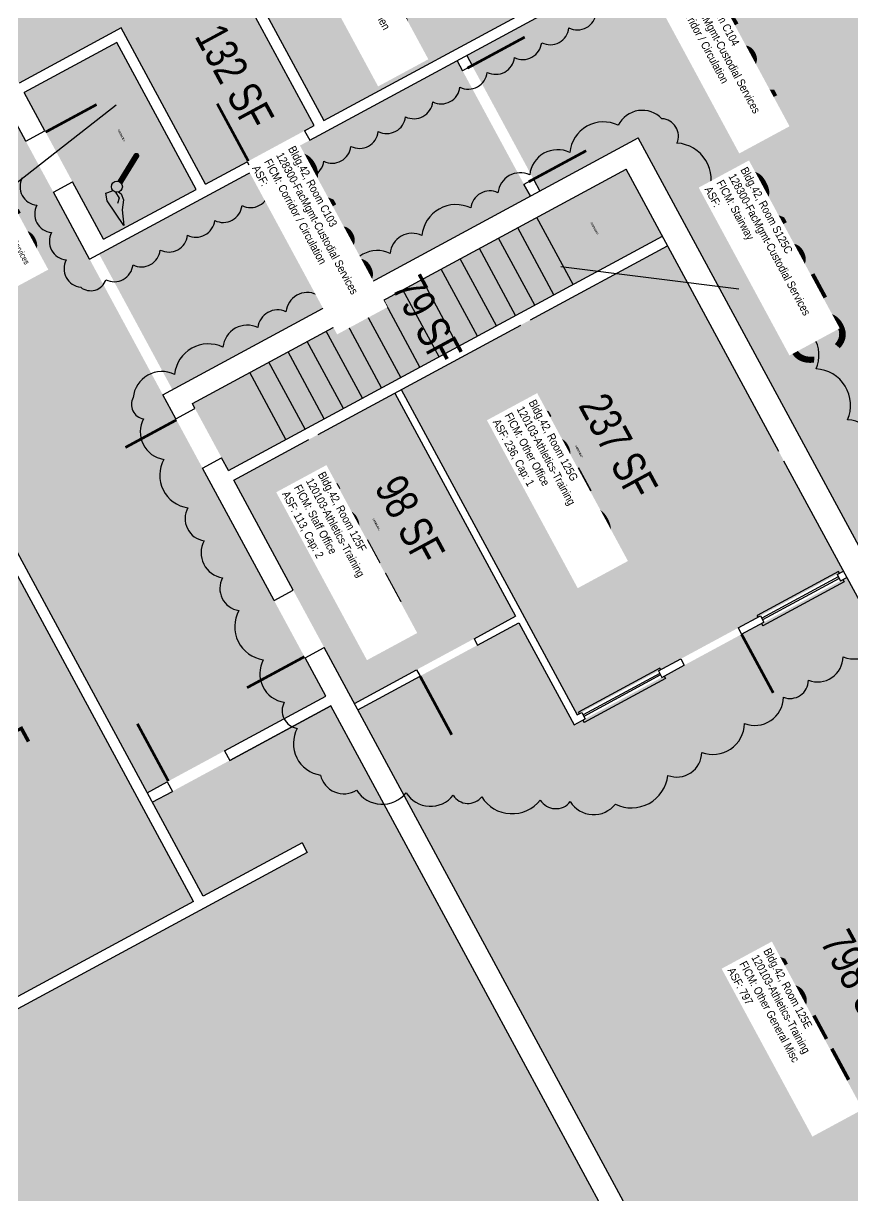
# Model space of a CAD drawing. Header units: inches. Extents: x 69218424 to 69222728, y 27664699 to 27668276.
# Drawn here: x 69219746 to 69220203, y 27666065 to 27666712 of the extents above; entities that cross this region are included whole.
import ezdxf
from ezdxf.enums import TextEntityAlignment as Align

# ---------------------------------------------------------------- set-up
doc = ezdxf.new("R2010")
doc.units = ezdxf.units.IN
doc.header["$LTSCALE"] = 240
doc.header["$MEASUREMENT"] = 0
doc.layers.get('0').update_dxf_attribs({"linetype": 'CONTINUOUS'})
for name, color, linetype in [('A-DOOR', 2, 'CONTINUOUS'), ('A-FLOR', 3, 'CONTINUOUS'), ('A-GLAZ', 1, 'CONTINUOUS'), ('A-IDEN-ICON', 4, 'CONTINUOUS'), ('A-IDEN-RNUM', 7, 'CONTINUOUS'), ('A-IDEN-SNUM', 4, 'CONTINUOUS'), ('A-IDEN-VNUM', 4, 'CONTINUOUS'), ('A-WALL', 5, 'CONTINUOUS'), ('AREA-TEXT', 3, 'CONTINUOUS'), ('Rooms-Category-Color', 7, 'CONTINUOUS'), ('Rooms-College-Color', 7, 'CONTINUOUS'), ('Rooms-Department-Color', 7, 'CONTINUOUS'), ('Rooms-Division-Color', 7, 'CONTINUOUS'), ('Rooms-Information', 7, 'CONTINUOUS')]:
    doc.layers.add(name, color=color, linetype=linetype)
doc.layers.add('A-REV', color=1, linetype='CONTINUOUS', true_color=0xff0000)
doc.styles.add('CP_AREA', font='arial.ttf', dxfattribs={"height": 15})
doc.styles.add('CP_ROOMSNUMBER', font='arial.ttf', dxfattribs={"height": 1})
doc.styles.add('CP_ROOMVNUMBER', font='arial.ttf', dxfattribs={"width": 0.85, "height": 0.075})

# ---------------------------------------------------------------- blocks, each defined once
blk = doc.blocks.new('CPCUST')
at = {"color": 0, "linetype": 'ByBlock'}
for p, q in [((0.0171, -0.0639), (0.02, -0.0466)), ((0.0262, -0.0408), (0.0446, -0.0406)), ((0.0297, -0.0341), (0.0376, -0.0302)), ((0.0376, -0.0302), (0.0533, -0.0324)), ((0.0446, -0.0406), (0.0543, -0.0505)), ((0.0533, -0.0324), (0.0745, -0.0479)), ((0.0745, -0.0479), (0.1117, -0.0625)), ((0.0358, -0.0705), (0.0171, -0.0639)), ((0.1117, -0.0625), (0.0358, -0.0705))]:
    blk.add_line(p, q, dxfattribs=at)
at = {"color": 0, "linetype": 'ByBlock', "const_width": 0.0075}
blk.add_lwpolyline([(-0.0332, 0.0481, 1), (-0.0268, 0.0519, 1)], format="xyb", close=True, dxfattribs=at)
at = {"color": 0, "linetype": 'ByBlock', "const_width": 0.015}
blk.add_lwpolyline([(-0.03, 0.05), (0.01, -0.0193)], dxfattribs=at)
at = {"color": 0, "linetype": 'ByBlock'}
blk.add_circle((0.0158, -0.0313), 0.0141, dxfattribs=at)

msp = doc.modelspace()

# ---------------------------------------------------------------- hatches: boundary and pattern name
at = {"layer": 'Rooms-Category-Color', "true_color": 0xadadad}
for points in [[(69219575.81, 27666723.53), (69219586.36, 27666729.23), (69219620.59, 27666665.89), (69219609.16, 27666659.71), (69219648.14, 27666587.57), (69219661.93, 27666562.05), (69219621.46, 27666540.18), (69219628.76, 27666526.66), (69219657.61, 27666473.29), (69219700.71, 27666496.58), (69219813.84, 27666287.23), (69219824.92, 27666293.22), (69219912.38, 27666340.48), (69219520.17, 27667066.29), (69219419.88, 27667012.09)], [(69220208.07, 27666666.21), (69220241.5, 27666684.28), (69220223.44, 27666717.71), (69220220.58, 27666722.99), (69220218.41, 27666727.01), (69220198.95, 27666763.02), (69220165.52, 27666744.95), (69220084.94, 27666894.07), (69219982.01, 27666838.45), (69220044.29, 27666723.2), (69219990.12, 27666693.93), (69219996.1, 27666682.85), (69220013.22, 27666651.18), (69220030.52, 27666619.15), (69220084.7, 27666648.42), (69220482.13, 27665912.94), (69220591.48, 27665710.59), (69220531.65, 27665678.26), (69220533.55, 27665674.74), (69220528.27, 27665671.89), (69220526.37, 27665675.41), (69220478.86, 27665649.74), (69220517.85, 27665577.6), (69220565.36, 27665603.27), (69220562.15, 27665609.21), (69220567.43, 27665612.06), (69220570.63, 27665606.12), (69220630.46, 27665638.45), (69220634.26, 27665631.41), (69220665.64, 27665573.35), (69220805.88, 27665313.81), (69220920.25, 27665375.62), (69220869.38, 27665469.75), (69221168.5, 27665631.39), (69221117.16, 27665726.4), (69220806.6, 27665558.59), (69220398.23, 27666314.31), (69220443.1, 27666338.55), (69220384.15, 27666447.64), (69220347.2, 27666427.68), (69220354.81, 27666413.6), (69220346.89, 27666409.32)], [(69219797.11, 27666701.03), (69219746.08, 27666673.45), (69219772.71, 27666624.19), (69219789.82, 27666592.52), (69219840.85, 27666620.09)], [(69219990.82, 27666680), (69219984.84, 27666691.08), (69219908.8, 27666649.99), (69219787.39, 27666584.39), (69219827.8, 27666509.6), (69220025.25, 27666616.3), (69220007.94, 27666648.33)], [(69220098.05, 27666594.26), (69220078.08, 27666631.21), (69219838.79, 27666501.9), (69219858.75, 27666464.95)]]:
    msp.add_hatch(color=253, dxfattribs=at).paths.add_polyline_path(points)
at = {"layer": 'Rooms-Category-Color', "true_color": 0xfa9ba3}
for points in [[(69219799.54, 27666709.16), (69219846.13, 27666622.94), (69219905.95, 27666655.27), (69219763.8, 27666918.32), (69219647.68, 27666855.57), (69219743.23, 27666678.73)], [(69219832.79, 27666803.28), (69219856.56, 27666759.3), (69219911.23, 27666658.12), (69220036.16, 27666725.63), (69219957.71, 27666870.79), (69219873.26, 27666825.15)], [(69220050.96, 27666330.12), (69220197.89, 27666409.51), (69220100.9, 27666588.98), (69219953.98, 27666509.59)], [(69219950.46, 27666507.69), (69219861.61, 27666459.67), (69219928.16, 27666336.5), (69220017.02, 27666384.52)]]:
    msp.add_hatch(color=241, dxfattribs=at).paths.add_polyline_path(points)
at = {"layer": 'Rooms-Category-Color', "true_color": 0xfbafa2}
for points in [[(69219545.21, 27666405.73), (69219686.38, 27666144.47), (69219839.46, 27666227.19), (69219698.29, 27666488.45), (69219619.99, 27666446.14)], [(69220199.79, 27666405.99), (69220049.35, 27666324.7), (69220018.92, 27666381), (69219930.06, 27666332.98), (69220149.94, 27665926.09), (69220389.24, 27666055.4)], [(69219915.23, 27666335.2), (69219861.56, 27666306.2), (69219827.77, 27666287.94), (69219816.69, 27666281.95), (69219844.74, 27666230.05), (69219899.29, 27666259.52), (69219902.14, 27666254.24), (69219187.77, 27665868.22), (69219375.55, 27665520.71), (69219427.46, 27665548.76), (69219407.49, 27665585.71), (69219397.38, 27665580.24), (69219394.52, 27665585.52), (69219409.92, 27665593.84), (69219503.12, 27665421.37), (69220146.23, 27665768.89), (69220124.36, 27665809.36), (69220140.19, 27665817.91), (69220143.05, 27665812.64), (69220132.49, 27665806.93), (69220178.13, 27665722.47), (69220230.91, 27665751), (69220156.71, 27665888.32)]]:
    msp.add_hatch(color=21, dxfattribs=at).paths.add_polyline_path(points)
at = {"layer": 'Rooms-College-Color', "true_color": 0xadadad}
for points in [[(69219575.81, 27666723.53), (69219586.36, 27666729.23), (69219620.59, 27666665.89), (69219609.16, 27666659.71), (69219648.14, 27666587.57), (69219661.93, 27666562.05), (69219621.46, 27666540.18), (69219628.76, 27666526.66), (69219657.61, 27666473.29), (69219700.71, 27666496.58), (69219813.84, 27666287.23), (69219824.92, 27666293.22), (69219912.38, 27666340.48), (69219520.17, 27667066.29), (69219419.88, 27667012.09)], [(69220208.07, 27666666.21), (69220241.5, 27666684.28), (69220223.44, 27666717.71), (69220220.58, 27666722.99), (69220218.41, 27666727.01), (69220198.95, 27666763.02), (69220165.52, 27666744.95), (69220084.94, 27666894.07), (69219982.01, 27666838.45), (69220044.29, 27666723.2), (69219990.12, 27666693.93), (69219996.1, 27666682.85), (69220013.22, 27666651.18), (69220030.52, 27666619.15), (69220084.7, 27666648.42), (69220482.13, 27665912.94), (69220591.48, 27665710.59), (69220531.65, 27665678.26), (69220533.55, 27665674.74), (69220528.27, 27665671.89), (69220526.37, 27665675.41), (69220478.86, 27665649.74), (69220517.85, 27665577.6), (69220565.36, 27665603.27), (69220562.15, 27665609.21), (69220567.43, 27665612.06), (69220570.63, 27665606.12), (69220630.46, 27665638.45), (69220634.26, 27665631.41), (69220665.64, 27665573.35), (69220805.88, 27665313.81), (69220920.25, 27665375.62), (69220869.38, 27665469.75), (69221168.5, 27665631.39), (69221117.16, 27665726.4), (69220806.6, 27665558.59), (69220398.23, 27666314.31), (69220443.1, 27666338.55), (69220384.15, 27666447.64), (69220347.2, 27666427.68), (69220354.81, 27666413.6), (69220346.89, 27666409.32)], [(69219797.11, 27666701.03), (69219746.08, 27666673.45), (69219772.71, 27666624.19), (69219789.82, 27666592.52), (69219840.85, 27666620.09)], [(69219990.82, 27666680), (69219984.84, 27666691.08), (69219908.8, 27666649.99), (69219787.39, 27666584.39), (69219827.8, 27666509.6), (69220025.25, 27666616.3), (69220007.94, 27666648.33)], [(69220098.05, 27666594.26), (69220078.08, 27666631.21), (69219838.79, 27666501.9), (69219858.75, 27666464.95)]]:
    msp.add_hatch(color=253, dxfattribs=at).paths.add_polyline_path(points)
at = {"layer": 'Rooms-College-Color', "true_color": 0xffff64}
for points in [[(69219799.54, 27666709.16), (69219846.13, 27666622.94), (69219905.95, 27666655.27), (69219763.8, 27666918.32), (69219647.68, 27666855.57), (69219743.23, 27666678.73)], [(69219832.79, 27666803.28), (69219856.56, 27666759.3), (69219911.23, 27666658.12), (69220036.16, 27666725.63), (69219957.71, 27666870.79), (69219873.26, 27666825.15)], [(69220050.96, 27666330.12), (69220197.89, 27666409.51), (69220100.9, 27666588.98), (69219953.98, 27666509.59)], [(69219950.46, 27666507.69), (69219861.61, 27666459.67), (69219928.16, 27666336.5), (69220017.02, 27666384.52)], [(69219545.21, 27666405.73), (69219686.38, 27666144.47), (69219839.46, 27666227.19), (69219698.29, 27666488.45), (69219619.99, 27666446.14)], [(69220199.79, 27666405.99), (69220049.35, 27666324.7), (69220018.92, 27666381), (69219930.06, 27666332.98), (69220149.94, 27665926.09), (69220389.24, 27666055.4)], [(69219915.23, 27666335.2), (69219861.56, 27666306.2), (69219827.77, 27666287.94), (69219816.69, 27666281.95), (69219844.74, 27666230.05), (69219899.29, 27666259.52), (69219902.14, 27666254.24), (69219187.77, 27665868.22), (69219375.55, 27665520.71), (69219427.46, 27665548.76), (69219407.49, 27665585.71), (69219397.38, 27665580.24), (69219394.52, 27665585.52), (69219409.92, 27665593.84), (69219503.12, 27665421.37), (69220146.23, 27665768.89), (69220124.36, 27665809.36), (69220140.19, 27665817.91), (69220143.05, 27665812.64), (69220132.49, 27665806.93), (69220178.13, 27665722.47), (69220230.91, 27665751), (69220156.71, 27665888.32)]]:
    msp.add_hatch(color=51, dxfattribs=at).paths.add_polyline_path(points)
at = {"layer": 'Rooms-Department-Color', "true_color": 0xacacac}
for points in [[(69219575.81, 27666723.53), (69219586.36, 27666729.23), (69219620.59, 27666665.89), (69219609.16, 27666659.71), (69219648.14, 27666587.57), (69219661.93, 27666562.05), (69219621.46, 27666540.18), (69219628.76, 27666526.66), (69219657.61, 27666473.29), (69219700.71, 27666496.58), (69219813.84, 27666287.23), (69219824.92, 27666293.22), (69219912.38, 27666340.48), (69219520.17, 27667066.29), (69219419.88, 27667012.09)], [(69220208.07, 27666666.21), (69220241.5, 27666684.28), (69220223.44, 27666717.71), (69220220.58, 27666722.99), (69220218.41, 27666727.01), (69220198.95, 27666763.02), (69220165.52, 27666744.95), (69220084.94, 27666894.07), (69219982.01, 27666838.45), (69220044.29, 27666723.2), (69219990.12, 27666693.93), (69219996.1, 27666682.85), (69220013.22, 27666651.18), (69220030.52, 27666619.15), (69220084.7, 27666648.42), (69220482.13, 27665912.94), (69220591.48, 27665710.59), (69220531.65, 27665678.26), (69220533.55, 27665674.74), (69220528.27, 27665671.89), (69220526.37, 27665675.41), (69220478.86, 27665649.74), (69220517.85, 27665577.6), (69220565.36, 27665603.27), (69220562.15, 27665609.21), (69220567.43, 27665612.06), (69220570.63, 27665606.12), (69220630.46, 27665638.45), (69220634.26, 27665631.41), (69220665.64, 27665573.35), (69220805.88, 27665313.81), (69220920.25, 27665375.62), (69220869.38, 27665469.75), (69221168.5, 27665631.39), (69221117.16, 27665726.4), (69220806.6, 27665558.59), (69220398.23, 27666314.31), (69220443.1, 27666338.55), (69220384.15, 27666447.64), (69220347.2, 27666427.68), (69220354.81, 27666413.6), (69220346.89, 27666409.32)], [(69219797.11, 27666701.03), (69219746.08, 27666673.45), (69219772.71, 27666624.19), (69219789.82, 27666592.52), (69219840.85, 27666620.09)], [(69219990.82, 27666680), (69219984.84, 27666691.08), (69219908.8, 27666649.99), (69219787.39, 27666584.39), (69219827.8, 27666509.6), (69220025.25, 27666616.3), (69220007.94, 27666648.33)], [(69220098.05, 27666594.26), (69220078.08, 27666631.21), (69219838.79, 27666501.9), (69219858.75, 27666464.95)]]:
    msp.add_hatch(color=253, dxfattribs=at).paths.add_polyline_path(points)
at = {"layer": 'Rooms-Department-Color', "true_color": 0x604aed}
for points in [[(69219799.54, 27666709.16), (69219846.13, 27666622.94), (69219905.95, 27666655.27), (69219763.8, 27666918.32), (69219647.68, 27666855.57), (69219743.23, 27666678.73)], [(69219832.79, 27666803.28), (69219856.56, 27666759.3), (69219911.23, 27666658.12), (69220036.16, 27666725.63), (69219957.71, 27666870.79), (69219873.26, 27666825.15)], [(69220050.96, 27666330.12), (69220197.89, 27666409.51), (69220100.9, 27666588.98), (69219953.98, 27666509.59)], [(69219950.46, 27666507.69), (69219861.61, 27666459.67), (69219928.16, 27666336.5), (69220017.02, 27666384.52)], [(69219545.21, 27666405.73), (69219686.38, 27666144.47), (69219839.46, 27666227.19), (69219698.29, 27666488.45), (69219619.99, 27666446.14)], [(69220199.79, 27666405.99), (69220049.35, 27666324.7), (69220018.92, 27666381), (69219930.06, 27666332.98), (69220149.94, 27665926.09), (69220389.24, 27666055.4)], [(69219915.23, 27666335.2), (69219861.56, 27666306.2), (69219827.77, 27666287.94), (69219816.69, 27666281.95), (69219844.74, 27666230.05), (69219899.29, 27666259.52), (69219902.14, 27666254.24), (69219187.77, 27665868.22), (69219375.55, 27665520.71), (69219427.46, 27665548.76), (69219407.49, 27665585.71), (69219397.38, 27665580.24), (69219394.52, 27665585.52), (69219409.92, 27665593.84), (69219503.12, 27665421.37), (69220146.23, 27665768.89), (69220124.36, 27665809.36), (69220140.19, 27665817.91), (69220143.05, 27665812.64), (69220132.49, 27665806.93), (69220178.13, 27665722.47), (69220230.91, 27665751), (69220156.71, 27665888.32)]]:
    msp.add_hatch(color=173, dxfattribs=at).paths.add_polyline_path(points)
at = {"layer": 'Rooms-Division-Color', "true_color": 0xadadad}
for points in [[(69219575.81, 27666723.53), (69219586.36, 27666729.23), (69219620.59, 27666665.89), (69219609.16, 27666659.71), (69219648.14, 27666587.57), (69219661.93, 27666562.05), (69219621.46, 27666540.18), (69219628.76, 27666526.66), (69219657.61, 27666473.29), (69219700.71, 27666496.58), (69219813.84, 27666287.23), (69219824.92, 27666293.22), (69219912.38, 27666340.48), (69219520.17, 27667066.29), (69219419.88, 27667012.09)], [(69220208.07, 27666666.21), (69220241.5, 27666684.28), (69220223.44, 27666717.71), (69220220.58, 27666722.99), (69220218.41, 27666727.01), (69220198.95, 27666763.02), (69220165.52, 27666744.95), (69220084.94, 27666894.07), (69219982.01, 27666838.45), (69220044.29, 27666723.2), (69219990.12, 27666693.93), (69219996.1, 27666682.85), (69220013.22, 27666651.18), (69220030.52, 27666619.15), (69220084.7, 27666648.42), (69220482.13, 27665912.94), (69220591.48, 27665710.59), (69220531.65, 27665678.26), (69220533.55, 27665674.74), (69220528.27, 27665671.89), (69220526.37, 27665675.41), (69220478.86, 27665649.74), (69220517.85, 27665577.6), (69220565.36, 27665603.27), (69220562.15, 27665609.21), (69220567.43, 27665612.06), (69220570.63, 27665606.12), (69220630.46, 27665638.45), (69220634.26, 27665631.41), (69220665.64, 27665573.35), (69220805.88, 27665313.81), (69220920.25, 27665375.62), (69220869.38, 27665469.75), (69221168.5, 27665631.39), (69221117.16, 27665726.4), (69220806.6, 27665558.59), (69220398.23, 27666314.31), (69220443.1, 27666338.55), (69220384.15, 27666447.64), (69220347.2, 27666427.68), (69220354.81, 27666413.6), (69220346.89, 27666409.32)], [(69219797.11, 27666701.03), (69219746.08, 27666673.45), (69219772.71, 27666624.19), (69219789.82, 27666592.52), (69219840.85, 27666620.09)], [(69219990.82, 27666680), (69219984.84, 27666691.08), (69219908.8, 27666649.99), (69219787.39, 27666584.39), (69219827.8, 27666509.6), (69220025.25, 27666616.3), (69220007.94, 27666648.33)], [(69220098.05, 27666594.26), (69220078.08, 27666631.21), (69219838.79, 27666501.9), (69219858.75, 27666464.95)]]:
    msp.add_hatch(color=253, dxfattribs=at).paths.add_polyline_path(points)
at = {"layer": 'Rooms-Division-Color', "true_color": 0x604aed}
for points in [[(69219799.54, 27666709.16), (69219846.13, 27666622.94), (69219905.95, 27666655.27), (69219763.8, 27666918.32), (69219647.68, 27666855.57), (69219743.23, 27666678.73)], [(69219832.79, 27666803.28), (69219856.56, 27666759.3), (69219911.23, 27666658.12), (69220036.16, 27666725.63), (69219957.71, 27666870.79), (69219873.26, 27666825.15)], [(69220050.96, 27666330.12), (69220197.89, 27666409.51), (69220100.9, 27666588.98), (69219953.98, 27666509.59)], [(69219950.46, 27666507.69), (69219861.61, 27666459.67), (69219928.16, 27666336.5), (69220017.02, 27666384.52)], [(69219545.21, 27666405.73), (69219686.38, 27666144.47), (69219839.46, 27666227.19), (69219698.29, 27666488.45), (69219619.99, 27666446.14)], [(69220199.79, 27666405.99), (69220049.35, 27666324.7), (69220018.92, 27666381), (69219930.06, 27666332.98), (69220149.94, 27665926.09), (69220389.24, 27666055.4)], [(69219915.23, 27666335.2), (69219861.56, 27666306.2), (69219827.77, 27666287.94), (69219816.69, 27666281.95), (69219844.74, 27666230.05), (69219899.29, 27666259.52), (69219902.14, 27666254.24), (69219187.77, 27665868.22), (69219375.55, 27665520.71), (69219427.46, 27665548.76), (69219407.49, 27665585.71), (69219397.38, 27665580.24), (69219394.52, 27665585.52), (69219409.92, 27665593.84), (69219503.12, 27665421.37), (69220146.23, 27665768.89), (69220124.36, 27665809.36), (69220140.19, 27665817.91), (69220143.05, 27665812.64), (69220132.49, 27665806.93), (69220178.13, 27665722.47), (69220230.91, 27665751), (69220156.71, 27665888.32)]]:
    msp.add_hatch(color=173, dxfattribs=at).paths.add_polyline_path(points)

# ---------------------------------------------------------------- linework, layer by layer
at = {"layer": 'A-DOOR'}
for points in [[(69219990.47, 27666686.96, 1.5, 1.5, 0), (69220022.14, 27666704.08, 0, 0, 0), (69220021.78, 27666704.74, 0, 0, -0.399711), (69220007.58, 27666655.29, 0, 0, -0.414214)], [(69219869.66, 27666635.66, 1.5, 1.5, 0), (69219852.55, 27666667.33, 0, 0, 0), (69219851.89, 27666666.97, 0, 0, -0.414214), (69219900.67, 27666652.42, 0, 0, -0.414214)], [(69219757.85, 27666651.68, 1.5, 1.5, 0), (69219786, 27666666.89, 0, 0, 0), (69219785.65, 27666667.55, 0, 0, -0.414214), (69219772.71, 27666624.19, 0, 0, -0.414214)], [(69220024.34, 27666624.28, 1.5, 1.5, 0), (69220056.01, 27666641.39, 0, 0, 0), (69220056.37, 27666640.74, 0, 0, 0.414214), (69220007.58, 27666655.29, 0, 0, 0.414214)], [(69219830.01, 27666492.9, 1.5, 1.5, 0), (69219801.86, 27666477.68, 0, 0, 0), (69219801.5, 27666478.34, 0, 0, 0.414214), (69219844.87, 27666465.4, 0, 0, 0.414214)], [(69219900.61, 27666362.25, 1.5, 1.5, 0), (69219868.94, 27666345.14, 0, 0, 0), (69219869.29, 27666344.48, 0, 0, -0.414214), (69219883.85, 27666393.26, 0, 0, -0.414214)], [(69220141.72, 27666374.61, 1.53, 1.53, 0), (69220159.2, 27666342.27, 0, 0, 0), (69220159.87, 27666342.63, 0, 0, -0.414214), (69220110.05, 27666357.5, 0, 0, -0.414214)], [(69219964.38, 27666351.53, 1.53, 1.53, 0), (69219981.85, 27666319.18, 0, 0, 0), (69219981.18, 27666318.82, 0, 0, 0.414214), (69219996.05, 27666368.64, 0, 0, 0.414214)], [(69219825.58, 27666293.57, 1.5, 1.5, 0), (69219808.47, 27666325.25, 0, 0, 0), (69219807.81, 27666324.89, 0, 0, -0.414214), (69219856.59, 27666310.33, 0, 0, -0.414214)]]:
    msp.add_lwpolyline(points, format="xyseb", dxfattribs=at)
at = {"layer": 'A-FLOR'}
for p, q in [((69220048.78, 27666567.64), (69220028.82, 27666604.59)), ((69220027.67, 27666556.23), (69220007.7, 27666593.18)), ((69220038.23, 27666561.93), (69220018.26, 27666598.88)), ((69220017.11, 27666550.52), (69219997.15, 27666587.47)), ((69220006.56, 27666544.82), (69219986.59, 27666581.77)), ((69219996, 27666539.11), (69219976.03, 27666576.06)), ((69219985.44, 27666533.41), (69219965.47, 27666570.36)), ((69219974.88, 27666527.7), (69219954.92, 27666564.65)), ((69219964.33, 27666522), (69219944.36, 27666558.95)), ((69219943.21, 27666510.59), (69219923.24, 27666547.54)), ((69219953.77, 27666516.29), (69219933.8, 27666553.24)), ((69219932.65, 27666504.88), (69219912.69, 27666541.83)), ((69219922.1, 27666499.18), (69219902.13, 27666536.13)), ((69219911.54, 27666493.47), (69219891.57, 27666530.42)), ((69219900.98, 27666487.77), (69219881.02, 27666524.72)), ((69219890.43, 27666482.06), (69219870.46, 27666519.01))]:
    msp.add_line(p, q, dxfattribs=at)
at = {"layer": 'A-GLAZ', "linetype": 'Continuous', "ltscale": 12}
for p, q in [((69220195.21, 27666409.2, 37), (69220150.34, 27666384.95, 37)), ((69220195.08, 27666406.29, 40), (69220152.85, 27666383.47, 40)), ((69220195.55, 27666405.41, 40), (69220153.33, 27666382.59, 40)), ((69220195.69, 27666408.32, 37), (69220195.21, 27666409.2, 37)), ((69220198.3, 27666403.48, 37), (69220153.43, 27666379.24, 37)), ((69220197.59, 27666404.8, 37), (69220198.3, 27666403.48, 37)), ((69220150.82, 27666384.07, 37), (69220150.34, 27666384.95, 37)), ((69220152.72, 27666380.55, 37), (69220153.43, 27666379.24, 37)), ((69220096.68, 27666355.95, 37), (69220051.81, 27666331.71, 37)), ((69220097.15, 27666355.07, 37), (69220096.68, 27666355.95, 37)), ((69220096.55, 27666353.04, 40), (69220054.32, 27666330.22, 40)), ((69220097.02, 27666352.16, 40), (69220054.79, 27666329.34, 40)), ((69220099.77, 27666350.24, 37), (69220054.9, 27666325.99, 37)), ((69220099.05, 27666351.56, 37), (69220099.77, 27666350.24, 37)), ((69220052.28, 27666330.83, 37), (69220051.81, 27666331.71, 37)), ((69220054.19, 27666327.31, 37), (69220054.9, 27666325.99, 37))]:
    msp.add_line(p, q, dxfattribs=at)
at = {"layer": 'A-IDEN-VNUM'}
for p, q in [((69219739.27, 27666621.69), (69219796.76, 27666666.8)), ((69220140.18, 27666564.99), (69220042.08, 27666577.27))]:
    msp.add_line(p, q, dxfattribs=at)
at = {"layer": 'A-REV'}
for points in [[(69219744.85, 27666626.36, 0.520567), (69219752.94, 27666611.29, 0.520567), (69219761.03, 27666596.22, 0.520567), (69219769.12, 27666581.15, 0.520567), (69219777.2, 27666566.07, 0.520567), (69219791.04, 27666570.24, 0.520567), (69219806.06, 27666578.41, 0.520567), (69219821.09, 27666586.58, 0.520567), (69219836.12, 27666594.75, 0.520567), (69219851.15, 27666602.92, 0.520567), (69219866.18, 27666611.1, 0.520567), (69219881.21, 27666619.27, 0.520567), (69219896.24, 27666627.44, 0.520567), (69219911.26, 27666635.61, 0.520567), (69219926.29, 27666643.78, 0.520567), (69219941.32, 27666651.95, 0.520567), (69219956.35, 27666660.13, 0.520567), (69219971.38, 27666668.3, 0.520567), (69219986.41, 27666676.47, 0.520567), (69220001.43, 27666684.64, 0.520567), (69220016.46, 27666692.81, 0.520567), (69220031.49, 27666700.99, 0.520567), (69220046.52, 27666709.16, 0.520567), (69220061.55, 27666717.33, 0.520567)], [(69220216.7, 27666466.23, 0.520567), (69220200.22, 27666492.95, 0.520567), (69220182.9, 27666521.03, 0.520567), (69220166.74, 27666547.23, 0.520567), (69220156.41, 27666563.98, 0.520567), (69220141.58, 27666588.03, 0.520567), (69220123.39, 27666617.54, 0.520567), (69220106.09, 27666645.58, 0.520567), (69220097.78, 27666659.06, 0.520567), (69220073.72, 27666655.46, 0.520567), (69220046.95, 27666640.43, 0.520567), (69220024.85, 27666628.01, 0.520567), (69220007.36, 27666618.19, 0.520567), (69219992.42, 27666609.8, 0.520567), (69219965.4, 27666594.62, 0.520567), (69219947.84, 27666584.76, 0.520567), (69219924.7, 27666571.77, 0.520567), (69219907.31, 27666561.99, 0.520567), (69219890.43, 27666552.51, 0.520567), (69219874.97, 27666543.83, 0.520567), (69219855.66, 27666532.99, 0.520567), (69219829, 27666518.01, 0.520567), (69219806.13, 27666505.17, 0.520567), (69219811.9, 27666493.54, 0.520567), (69219823.02, 27666471.12, 0.520567), (69219836.3, 27666444.38, 0.520567), (69219845.31, 27666426.21, 0.520567), (69219855.45, 27666405.77, 0.520567), (69219864.41, 27666387.74, 0.520567), (69219877.91, 27666360.52, 0.520567), (69219889.52, 27666337.12, 0.520567), (69219896.68, 27666322.7, 0.520567), (69219909.46, 27666296.95, 0.520567), (69219929.41, 27666288.68, 0.520567), (69219956.7, 27666287.2, 0.520567), (69219982.73, 27666285.79, 0.520567), (69219998.39, 27666284.94, 0.520567), (69220030.71, 27666283.18, 0.520567), (69220047.25, 27666282.28, 0.520567), (69220072.12, 27666280.93, 0.520567), (69220101.04, 27666296.78, 0.520567), (69220119.8, 27666309.47, 0.520567), (69220143.3, 27666325.35, 0.520567), (69220164.77, 27666339.87, 0.520567), (69220178.64, 27666349.24, 0.520567), (69220197.71, 27666362.14, 0.520567), (69220221.16, 27666377.99, 0.520567)]]:
    msp.add_lwpolyline(points, format="xyb", dxfattribs=at)
at = {"layer": 'A-WALL'}
for p, q in [((69219746.94, 27666646.64), (69219520.17, 27667066.29)), ((69219905.95, 27666655.27), (69219763.8, 27666918.32)), ((69219908.8, 27666649.99), (69220044.29, 27666723.2)), ((69219911.23, 27666658.12), (69220036.16, 27666725.63)), ((69219799.54, 27666709.16), (69219743.23, 27666678.73)), ((69219846.13, 27666622.94), (69219799.54, 27666709.16)), ((69219797.11, 27666701.03), (69219746.08, 27666673.45)), ((69219840.85, 27666620.09), (69219797.11, 27666701.03)), ((69219984.84, 27666691.08), (69219987.83, 27666685.54)), ((69219990.12, 27666693.93), (69219993.11, 27666688.39)), ((69219993.11, 27666688.39), (69219987.83, 27666685.54)), ((69219757.49, 27666652.34), (69219746.08, 27666673.45)), ((69219746.94, 27666646.64), (69219757.49, 27666652.34)), ((69219900.67, 27666652.42), (69219905.95, 27666655.27)), ((69219900.67, 27666652.42), (69219903.52, 27666647.14)), ((69219822.53, 27666506.75), (69220084.7, 27666648.42)), ((69219903.52, 27666647.14), (69219908.8, 27666649.99)), ((69220383.01, 27666096.37), (69220084.7, 27666648.42)), ((69219846.13, 27666622.94), (69219869, 27666635.3)), ((69219869, 27666635.3), (69219871.85, 27666630.02)), ((69219782.12, 27666581.53), (69219871.85, 27666630.02)), ((69219838.79, 27666501.9), (69220078.08, 27666631.21)), ((69220026.98, 27666625.71), (69220021.7, 27666622.85)), ((69220026.98, 27666625.71), (69220030.52, 27666619.15)), ((69220162.23, 27666475.49), (69220078.08, 27666631.21)), ((69219762.15, 27666618.48), (69219772.71, 27666624.19)), ((69219782.12, 27666581.53), (69219762.15, 27666618.48)), ((69219789.82, 27666592.52), (69219772.71, 27666624.19)), ((69219789.82, 27666592.52), (69219840.85, 27666620.09)), ((69220021.7, 27666622.85), (69220025.25, 27666616.3)), ((69220025.25, 27666616.3), (69220021.7, 27666622.85)), ((69219858.75, 27666464.95), (69220098.05, 27666594.26)), ((69220025.24, 27666548.1), (69220100.9, 27666588.98)), ((69219908.23, 27666484.87), (69220019.96, 27666545.24)), ((69219829.66, 27666493.56), (69219822.53, 27666506.75)), ((69219844.74, 27666230.05), (69219700.71, 27666496.58)), ((69219829.66, 27666493.56), (69219840.21, 27666499.26)), ((69219840.21, 27666499.26), (69219838.79, 27666501.9)), ((69219839.46, 27666227.19), (69219698.29, 27666488.45)), ((69219861.61, 27666459.67), (69219902.96, 27666482.02)), ((69219844.39, 27666466.28), (69219854.95, 27666471.99)), ((69219858.75, 27666464.95), (69219854.95, 27666471.99)), ((69220370.7, 27666089.71), (69220165.08, 27666470.21)), ((69219883.85, 27666393.26), (69219844.39, 27666466.28)), ((69219894.41, 27666398.97), (69219861.61, 27666459.67)), ((69219883.85, 27666393.26), (69219894.41, 27666398.97)), ((69219900.97, 27666361.59), (69219911.52, 27666367.3)), ((69220285.67, 27665674.92), (69219911.52, 27666367.3)), ((69219912.38, 27666340.48), (69219900.97, 27666361.59)), ((69219856.59, 27666310.33), (69219912.38, 27666340.48)), ((69219915.23, 27666335.2), (69219859.45, 27666305.05)), ((69219859.45, 27666305.05), (69219915.23, 27666335.2)), ((69220275.11, 27665669.21), (69219915.23, 27666335.2)), ((69219856.59, 27666310.33), (69219859.45, 27666305.05)), ((69219813.84, 27666287.23), (69219824.92, 27666293.22)), ((69219824.92, 27666293.22), (69219827.77, 27666287.94)), ((69219816.69, 27666281.95), (69219827.77, 27666287.94)), ((69219899.29, 27666259.52), (69219844.74, 27666230.05)), ((69219899.29, 27666259.52), (69219902.14, 27666254.24)), ((69219902.14, 27666254.24), (69219227.24, 27665889.54)), ((69219839.46, 27666227.19), (69219686.38, 27666144.47))]:
    msp.add_line(p, q, dxfattribs=at)
at = {"layer": 'A-WALL', "linetype": 'Continuous', "ltscale": 12}
for p, q in [((69219953.98, 27666509.59), (69220050.96, 27666330.12)), ((69219950.46, 27666507.69), (69220017.02, 27666384.52)), ((69220194.37, 27666407.61), (69220197.89, 27666409.51)), ((69220194.37, 27666407.61), (69220196.27, 27666404.09)), ((69220196.27, 27666404.09), (69220199.79, 27666405.99)), ((69219994.15, 27666372.16), (69220017.02, 27666384.52)), ((69219996.05, 27666368.64), (69220018.92, 27666381)), ((69220018.92, 27666381), (69220049.35, 27666324.7)), ((69220139.82, 27666378.13), (69220152.14, 27666384.79)), ((69220141.72, 27666374.61), (69220154.04, 27666381.27)), ((69220152.14, 27666384.79), (69220154.04, 27666381.27)), ((69220139.82, 27666378.13), (69220141.72, 27666374.61)), ((69219994.15, 27666372.16), (69219996.05, 27666368.64)), ((69220095.83, 27666354.36), (69220108.15, 27666361.02)), ((69220108.15, 27666361.02), (69220110.05, 27666357.5)), ((69219928.16, 27666336.5), (69219962.47, 27666355.04)), ((69219962.47, 27666355.04), (69219964.38, 27666351.53)), ((69220095.83, 27666354.36), (69220097.73, 27666350.84)), ((69220097.73, 27666350.84), (69220110.05, 27666357.5)), ((69219930.06, 27666332.98), (69219964.38, 27666351.53)), ((69220049.35, 27666324.7), (69220055.51, 27666328.02)), ((69220050.96, 27666330.12), (69220053.6, 27666331.54)), ((69220053.6, 27666331.54), (69220055.51, 27666328.02))]:
    msp.add_line(p, q, dxfattribs=at)
at = {"layer": 'A-WALL'}
msp.add_lwpolyline([(69219832.79, 27666803.28), (69219911.23, 27666658.12)], dxfattribs=at)

# ---------------------------------------------------------------- block references
at = {"layer": 'A-IDEN-ICON', "xscale": 215.9999999999999, "yscale": 215.9999999999999, "zscale": 215.9999999999999, "rotation": 298.39}
msp.add_blockref('CPCUST', (69219801.48, 27666627.78), dxfattribs=at)

# ---------------------------------------------------------------- texts
at = {"layer": 'A-IDEN-RNUM', "style": 'CP_ROOMSNUMBER', "width": 0.85}
for s, p in [('C104-00', (69220129.24, 27666696.75)), ('0121-C0', (69219799.6, 27666649.95)), ('S125-C0', (69220060.58, 27666598.57)), ('C103-00', (69219902.88, 27666595.41)), ('0125-G0', (69220052.1, 27666475.35)), ('0125-F0', (69219940.3, 27666435.13))]:
    msp.add_text(s, height=0.96, rotation=298.39, dxfattribs=at).set_placement(p, align=Align.MIDDLE)
at = {"layer": 'A-IDEN-SNUM', "style": 'CP_ROOMSNUMBER', "width": 0.85}
for s, p in [('0420C10400', (69220129.24, 27666696.75)), ('04200121C0', (69219799.6, 27666649.95)), ('0420S125C0', (69220060.58, 27666598.57)), ('0420C10300', (69219902.88, 27666595.41)), ('04200125G0', (69220052.1, 27666475.35)), ('04200125F0', (69219940.3, 27666435.13))]:
    msp.add_text(s, height=0.96, rotation=298.39, dxfattribs=at).set_placement(p, align=Align.MIDDLE)
at = {"layer": 'A-IDEN-VNUM', "style": 'CP_ROOMVNUMBER', "width": 0.85}
for s, height, p in [('122B', 31.5, (69219927.72, 27666737.04)), ('C104', 31.5, (69220128.51, 27666699.75)), ('C103', 31.5, (69219906.68, 27666599.92)), ('121C', 22.5, (69219730.99, 27666607.86)), ('S125C', 31.5, (69220162.13, 27666577.3)), ('125G', 31.5, (69220038.74, 27666458.37)), ('125F', 31.5, (69219920.83, 27666421.31)), ('125E', 31.5, (69220168.16, 27666158.15))]:
    msp.add_text(s, height=height, rotation=298.39, dxfattribs=at).set_placement(p, align=Align.MIDDLE)
at = {"layer": 'AREA-TEXT', "style": 'CP_AREA', "width": 0.75}
for s, p in [('132 SF', (69219862.11, 27666682.16)), ('79 SF', (69219968.42, 27666548.08)), ('237 SF', (69220073.84, 27666478.35)), ('98 SF', (69219958.85, 27666437.78)), ('359 SF', (69219727.29, 27666337.68)), ('798 SF', (69220207.19, 27666182.5))]:
    msp.add_text(s, height=18, rotation=298.39, dxfattribs=at).set_placement(p, align=Align.MIDDLE_CENTER)

# ---------------------------------------------------------------- next in the draw order: texts
at = {"layer": 'Rooms-Information', "attachment_point": 7, "rotation": 298.39, "style": 'CP_ROOMVNUMBER', "bg_fill": 3, "box_fill_scale": 1.5, "bg_fill_color": 256, "bg_fill_true_color": 13158600, "bg_fill_transparency": 0}
for s, insert, char_height, width in [('Bldg.42, Room 122B^M^J120122-Athletics-Tennis Women^M^JFICM: Other Office^M^JASF: 160, Cap: 2', (69219893.04, 27666767.95), 4.5, 100.8), ('Bldg.42, Room C104^M^J128300-FacMgmt-Custodial Services^M^JFICM: Corridor / Circulation^M^JASF: ', (69220093.39, 27666731.59), 4.5, 100.8), ('Bldg.42, Room C103^M^J128300-FacMgmt-Custodial Services^M^JFICM: Corridor / Circulation^M^JASF: ', (69219871.58, 27666631.76), 4.5, 100.8), ('Bldg.42, Room 121C^M^J128300-FacMgmt-Custodial Services^M^JFICM: Custodial^M^JASF: ', (69219705.91, 27666630.61), 3.2143, 72), ('Bldg.42, Room S125C^M^J128300-FacMgmt-Custodial Services^M^JFICM: Stairway^M^JASF: ', (69220121.08, 27666620.12), 4.5, 100.8), ('Bldg.42, Room 125G^M^J120103-Athletics-Training^M^JFICM: Other Office^M^JASF: 236, Cap: 1', (69220003.13, 27666491.13), 4.5, 100.8), ('Bldg.42, Room 125F^M^J120103-Athletics-Training^M^JFICM: Staff Office^M^JASF: 113, Cap: 2', (69219886.89, 27666451.42), 4.5, 100.8), ('Bldg.42, Room 125E^M^J120103-Athletics-Training^M^JFICM: Other General Misc^M^JASF: 797', (69220133.71, 27666189.18), 4.5, 100.8)]:
    msp.add_mtext(s, dxfattribs=dict(at, insert=insert, char_height=char_height, width=width))

doc.saveas('drawing.dxf')
